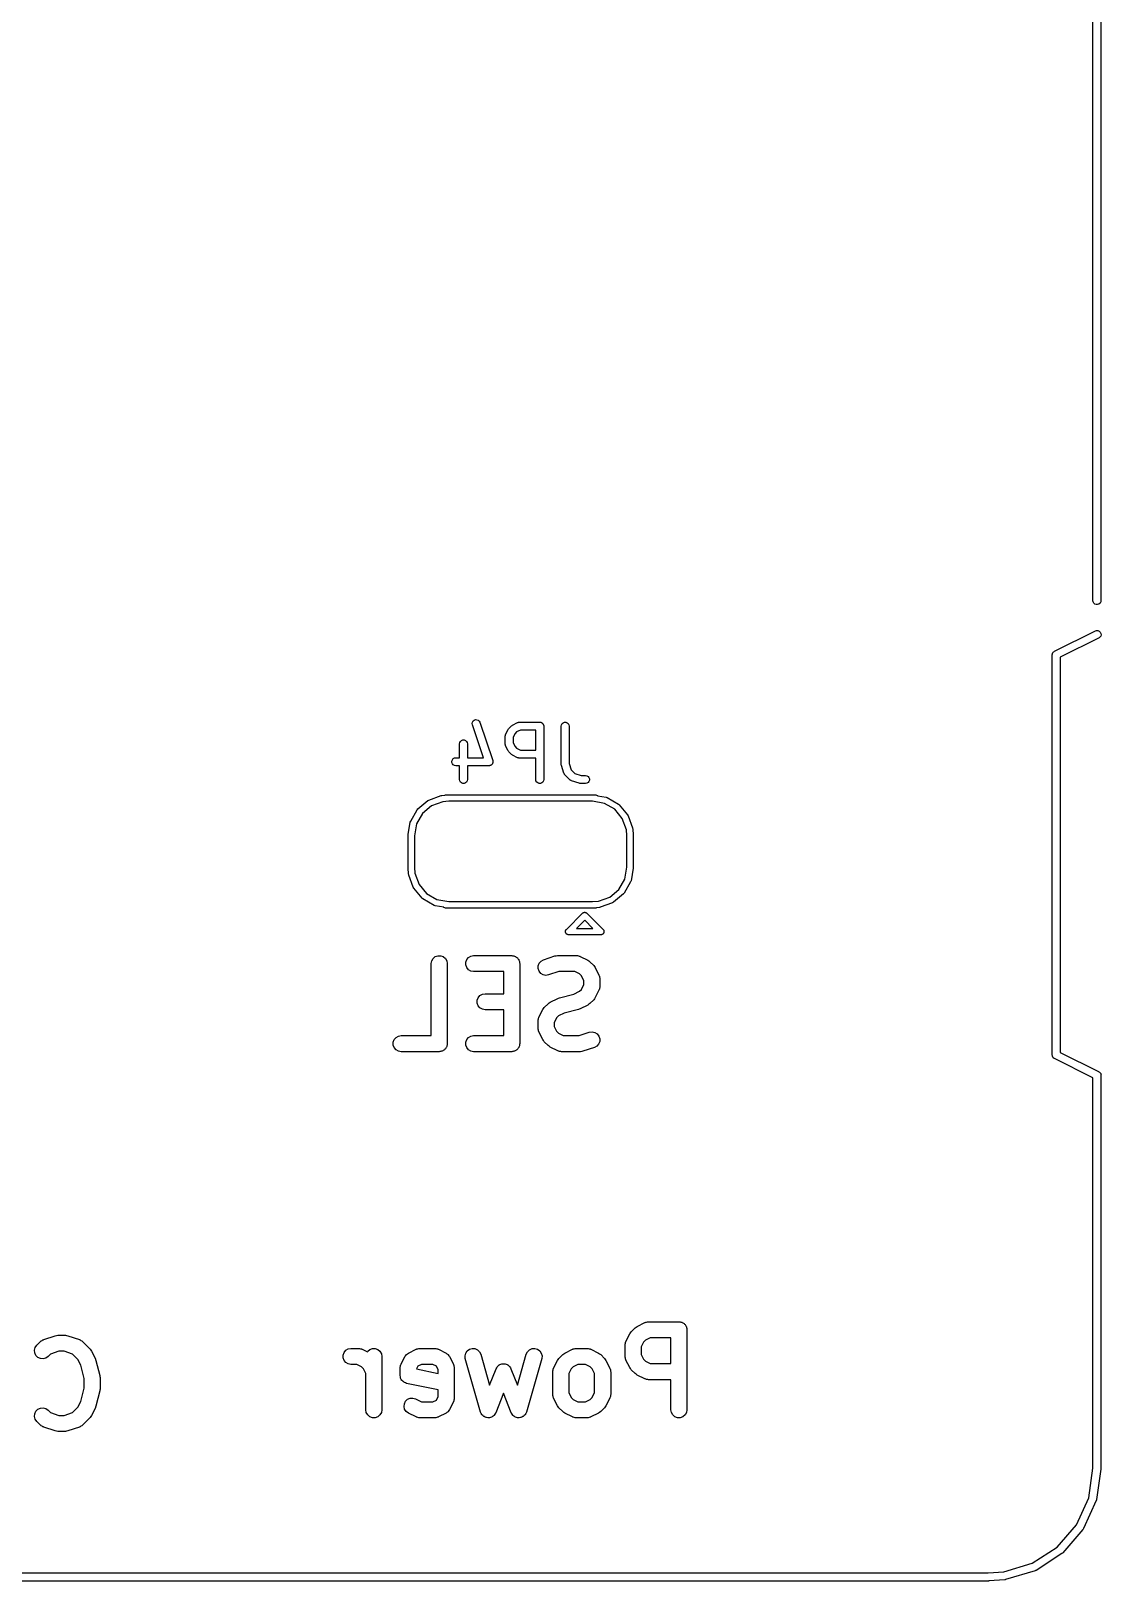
# Model space of a CAD drawing. Extents: x 51.7 to 143, y -96 to -37.9.
# Drawn here: x 122.91 to 142.95, y -95.96 to -66.93 of the extents above; entities that cross this region are included whole.
import ezdxf

# ---------------------------------------------------------------- set-up
doc = ezdxf.new("R2010")
doc.units = 0
doc.header["$MEASUREMENT"] = 0
doc.layers.add('BLACK', color=7, linetype='CONTINUOUS')

msp = doc.modelspace()

# ---------------------------------------------------------------- linework, layer by layer
at = {"layer": 'BLACK', "linetype": 'CONTINUOUS'}
for p, q in [((142.95, -56.0192), (142.95, -77.6036)), ((142.8, -77.6036), (142.8, -56.0611)), ((142.803, -77.623), (142.8, -77.6036)), ((142.817, -77.646), (142.803, -77.623)), ((142.837, -77.663), (142.817, -77.646)), ((142.862, -77.672), (142.837, -77.663)), ((142.888, -77.672), (142.862, -77.672)), ((142.913, -77.663), (142.888, -77.672)), ((142.933, -77.646), (142.913, -77.663)), ((142.947, -77.623), (142.933, -77.646)), ((142.95, -77.6036), (142.947, -77.623)), ((142.083, -78.544), (142.847, -78.162)), ((142.914, -78.2962), (142.188, -78.6594)), ((142.847, -78.162), (142.866, -78.1563)), ((142.866, -78.1563), (142.893, -78.1579)), ((142.893, -78.1579), (142.917, -78.1684)), ((142.93, -78.2844), (142.914, -78.2962)), ((142.917, -78.1684), (142.936, -78.1866)), ((142.945, -78.2623), (142.93, -78.2844)), ((142.936, -78.1866), (142.948, -78.2103)), ((142.951, -78.2366), (142.945, -78.2623)), ((142.948, -78.2103), (142.951, -78.2366)), ((142.037, -78.6084), (142.04, -78.5978)), ((142.038, -78.6173), (142.037, -78.6084)), ((142.038, -80.0034), (142.038, -78.6173)), ((142.04, -78.5978), (142.041, -78.587)), ((142.041, -78.587), (142.043, -78.585)), ((142.043, -78.5827), (142.049, -78.5736)), ((142.043, -78.585), (142.043, -78.5827)), ((142.049, -78.5736), (142.055, -78.564)), ((142.055, -78.564), (142.056, -78.5626)), ((142.056, -78.5626), (142.058, -78.5606)), ((142.058, -78.5606), (142.067, -78.5541)), ((142.067, -78.5541), (142.075, -78.547)), ((142.075, -78.547), (142.083, -78.544)), ((142.188, -78.6594), (142.188, -86.0596)), ((131.191, -79.851), (131.211, -79.8348)), ((131.211, -79.8348), (131.236, -79.8266)), ((131.236, -79.8266), (131.262, -79.8273)), ((131.262, -79.8273), (131.286, -79.8369)), ((131.172, -79.8987), (131.177, -79.8732)), ((131.176, -79.9245), (131.172, -79.8987)), ((131.381, -80.54), (131.176, -79.9245)), ((131.177, -79.8732), (131.191, -79.851)), ((131.286, -79.8369), (131.305, -79.8541)), ((131.305, -79.8541), (131.318, -79.877)), ((131.318, -79.877), (131.556, -80.5913)), ((131.791, -80.1303), (131.794, -80.1219)), ((131.794, -80.1219), (131.795, -80.1132)), ((131.795, -80.1132), (131.797, -80.1095)), ((131.797, -80.1095), (131.799, -80.1053)), ((131.799, -80.1053), (131.846, -80.0101)), ((131.846, -80.0101), (131.853, -80.0004)), ((131.853, -80.0004), (131.86, -79.9906)), ((131.86, -79.9906), (131.908, -79.943)), ((131.908, -79.943), (131.918, -79.9361)), ((131.918, -79.9361), (131.927, -79.9289)), ((131.927, -79.9289), (132.023, -79.8813)), ((131.975, -80.088), (131.941, -80.1566)), ((132.005, -80.0576), (131.975, -80.088)), ((132.074, -80.0234), (132.005, -80.0576)), ((132.023, -79.8813), (132.027, -79.8801)), ((132.027, -79.8801), (132.031, -79.8779)), ((132.031, -79.8779), (132.039, -79.8764)), ((132.039, -79.8764), (132.048, -79.8739)), ((132.048, -79.8739), (132.052, -79.8741)), ((132.052, -79.8741), (132.056, -79.8734)), ((132.056, -79.8734), (132.437, -79.8734)), ((132.362, -80.0234), (132.074, -80.0234)), ((132.362, -80.3972), (132.362, -80.0234)), ((132.437, -79.8734), (132.444, -79.8745)), ((132.444, -79.8745), (132.45, -79.8745)), ((132.45, -79.8745), (132.456, -79.8768)), ((132.456, -79.8768), (132.463, -79.8779)), ((132.463, -79.8779), (132.468, -79.8812)), ((132.468, -79.8812), (132.475, -79.8834)), ((132.475, -79.8834), (132.48, -79.8876)), ((132.48, -79.8876), (132.485, -79.8909)), ((132.485, -79.8909), (132.49, -79.896)), ((132.49, -79.896), (132.495, -79.9002)), ((132.495, -79.9002), (132.498, -79.9059)), ((132.498, -79.9059), (132.502, -79.9109)), ((132.502, -79.9109), (132.504, -79.917)), ((132.504, -79.917), (132.508, -79.9227)), ((132.508, -79.9227), (132.509, -79.9292)), ((132.509, -79.9292), (132.511, -79.9354)), ((132.511, -79.9354), (132.511, -79.9419)), ((132.511, -79.9419), (132.512, -79.9484)), ((132.512, -79.9484), (132.512, -80.9484)), ((132.838, -79.9484), (132.843, -79.9227)), ((132.838, -80.6627), (132.838, -79.9484)), ((132.843, -79.9227), (132.856, -79.9002)), ((132.856, -79.9002), (132.876, -79.8834)), ((132.876, -79.8834), (132.9, -79.8745)), ((132.9, -79.8745), (132.926, -79.8745)), ((132.926, -79.8745), (132.951, -79.8834)), ((132.951, -79.8834), (132.971, -79.9002)), ((132.971, -79.9002), (132.984, -79.9227)), ((132.984, -79.9227), (132.988, -79.9484)), ((132.988, -79.9484), (132.988, -80.6505)), ((142.038, -84.5754), (142.038, -80.0034)), ((142.038, -80.0034), (142.038, -80.0034)), ((130.934, -80.2817), (130.938, -80.2561)), ((130.934, -80.54), (130.934, -80.2817)), ((130.938, -80.2561), (130.951, -80.2335)), ((130.951, -80.2335), (130.971, -80.2168)), ((130.971, -80.2168), (130.996, -80.2079)), ((130.996, -80.2079), (131.022, -80.2079)), ((131.022, -80.2079), (131.046, -80.2168)), ((131.046, -80.2168), (131.066, -80.2335)), ((131.066, -80.2335), (131.079, -80.2561)), ((131.079, -80.2561), (131.084, -80.2817)), ((131.084, -80.2817), (131.084, -80.54)), ((131.791, -80.1346), (131.791, -80.1303)), ((131.791, -80.1389), (131.791, -80.1346)), ((131.791, -80.2817), (131.791, -80.1389)), ((131.791, -80.286), (131.791, -80.2817)), ((131.791, -80.2903), (131.791, -80.286)), ((131.794, -80.2987), (131.791, -80.2903)), ((131.795, -80.3074), (131.794, -80.2987)), ((131.797, -80.3111), (131.795, -80.3074)), ((131.799, -80.3153), (131.797, -80.3111)), ((131.846, -80.4105), (131.799, -80.3153)), ((131.853, -80.4202), (131.846, -80.4105)), ((131.941, -80.1566), (131.941, -80.264)), ((131.941, -80.264), (131.975, -80.3325)), ((131.975, -80.3325), (132.005, -80.3629)), ((132.005, -80.3629), (132.074, -80.3972)), ((132.074, -80.3972), (132.362, -80.3972)), ((130.792, -80.602), (130.801, -80.5775)), ((130.792, -80.6281), (130.792, -80.602)), ((130.801, -80.6525), (130.792, -80.6281)), ((130.801, -80.5775), (130.818, -80.5576)), ((130.818, -80.6725), (130.801, -80.6525)), ((130.818, -80.5576), (130.84, -80.5446)), ((130.84, -80.6855), (130.818, -80.6725)), ((130.84, -80.5446), (130.866, -80.54)), ((130.866, -80.69), (130.84, -80.6855)), ((130.866, -80.54), (130.934, -80.54)), ((130.934, -80.69), (130.866, -80.69)), ((130.934, -80.9484), (130.934, -80.69)), ((131.084, -80.54), (131.381, -80.54)), ((131.485, -80.69), (131.084, -80.69)), ((131.084, -80.69), (131.084, -80.9484)), ((131.49, -80.6891), (131.485, -80.69)), ((131.496, -80.6892), (131.49, -80.6891)), ((131.503, -80.6868), (131.496, -80.6892)), ((131.51, -80.6855), (131.503, -80.6868)), ((131.515, -80.6828), (131.51, -80.6855)), ((131.52, -80.681), (131.515, -80.6828)), ((131.526, -80.6763), (131.52, -80.681)), ((131.533, -80.6725), (131.526, -80.6763)), ((131.537, -80.6683), (131.533, -80.6725)), ((131.541, -80.6648), (131.537, -80.6683)), ((131.545, -80.6584), (131.541, -80.6648)), ((131.55, -80.6525), (131.545, -80.6584)), ((131.552, -80.6473), (131.55, -80.6525)), ((131.555, -80.6426), (131.552, -80.6473)), ((131.556, -80.6352), (131.555, -80.6426)), ((131.556, -80.5913), (131.557, -80.5968)), ((131.559, -80.6281), (131.556, -80.6352)), ((131.557, -80.5968), (131.559, -80.602)), ((131.559, -80.602), (131.559, -80.6096)), ((131.559, -80.6096), (131.56, -80.6171)), ((131.56, -80.6171), (131.559, -80.6225)), ((131.559, -80.6225), (131.559, -80.6281)), ((131.86, -80.43), (131.853, -80.4202)), ((131.908, -80.4776), (131.86, -80.43)), ((131.918, -80.4845), (131.908, -80.4776)), ((131.927, -80.4917), (131.918, -80.4845)), ((132.023, -80.5393), (131.927, -80.4917)), ((132.027, -80.5405), (132.023, -80.5393)), ((132.031, -80.5427), (132.027, -80.5405)), ((132.039, -80.5442), (132.031, -80.5427)), ((132.048, -80.5467), (132.039, -80.5442)), ((132.052, -80.5464), (132.048, -80.5467)), ((132.056, -80.5472), (132.052, -80.5464)), ((132.362, -80.5472), (132.056, -80.5472)), ((132.362, -80.9484), (132.362, -80.5472)), ((132.84, -80.6745), (132.838, -80.6627)), ((132.842, -80.6864), (132.84, -80.6745)), ((132.89, -80.8292), (132.842, -80.6864)), ((132.988, -80.6505), (133.027, -80.765)), ((130.938, -80.974), (130.934, -80.9484)), ((130.951, -80.9966), (130.938, -80.974)), ((130.971, -81.0133), (130.951, -80.9966)), ((131.066, -80.9966), (131.046, -81.0133)), ((131.079, -80.974), (131.066, -80.9966)), ((131.084, -80.9484), (131.079, -80.974)), ((132.367, -80.974), (132.362, -80.9484)), ((132.38, -80.9966), (132.367, -80.974)), ((132.4, -81.0133), (132.38, -80.9966)), ((132.495, -80.9966), (132.475, -81.0133)), ((132.508, -80.974), (132.495, -80.9966)), ((132.512, -80.9484), (132.508, -80.974)), ((132.892, -80.833), (132.89, -80.8292)), ((132.893, -80.8372), (132.892, -80.833)), ((132.898, -80.8444), (132.893, -80.8372)), ((132.902, -80.8521), (132.898, -80.8444)), ((132.905, -80.855), (132.902, -80.8521)), ((132.908, -80.8586), (132.905, -80.855)), ((133.003, -80.9538), (132.908, -80.8586)), ((133.007, -80.9563), (133.003, -80.9538)), ((133.01, -80.9595), (133.007, -80.9563)), ((133.017, -80.9637), (133.01, -80.9595)), ((133.024, -80.9687), (133.017, -80.9637)), ((133.029, -80.9699), (133.024, -80.9687)), ((133.027, -80.765), (133.097, -80.8352)), ((133.032, -80.9719), (133.029, -80.9699)), ((133.175, -81.0195), (133.032, -80.9719)), ((133.097, -80.8352), (133.211, -80.8734)), ((133.211, -80.8734), (133.294, -80.8734)), ((133.294, -80.8734), (133.32, -80.8779)), ((133.32, -80.8779), (133.342, -80.8909)), ((133.342, -80.8909), (133.359, -80.9109)), ((133.359, -80.9859), (133.342, -81.0058)), ((133.359, -80.9109), (133.368, -80.9354)), ((133.368, -80.9614), (133.359, -80.9859)), ((133.368, -80.9354), (133.368, -80.9614)), ((130.359, -81.3334), (130.588, -81.2503)), ((130.588, -81.2503), (130.596, -81.2489)), ((130.596, -81.2489), (130.603, -81.2469)), ((130.603, -81.2469), (130.653, -81.2425)), ((130.653, -81.2425), (130.659, -81.2387)), ((130.659, -81.2387), (130.675, -81.236)), ((130.675, -81.236), (133.485, -81.236)), ((130.996, -81.0222), (130.971, -81.0133)), ((131.022, -81.0222), (130.996, -81.0222)), ((131.046, -81.0133), (131.022, -81.0222)), ((132.424, -81.0222), (132.4, -81.0133)), ((132.45, -81.0222), (132.424, -81.0222)), ((132.475, -81.0133), (132.45, -81.0222)), ((133.187, -81.0213), (133.175, -81.0195)), ((133.199, -81.0234), (133.187, -81.0213)), ((133.294, -81.0234), (133.199, -81.0234)), ((133.32, -81.0189), (133.294, -81.0234)), ((133.342, -81.0058), (133.32, -81.0189)), ((133.485, -81.236), (133.501, -81.2387)), ((133.501, -81.2387), (133.519, -81.2493)), ((133.519, -81.2493), (133.521, -81.2511)), ((133.521, -81.2511), (133.68, -81.2791)), ((133.68, -81.2791), (133.699, -81.2863)), ((133.699, -81.2863), (133.699, -81.2863)), ((133.699, -81.2863), (133.91, -81.4078)), ((130.02, -81.7266), (130.142, -81.516)), ((130.142, -81.516), (130.155, -81.5001)), ((130.155, -81.5001), (130.341, -81.3438)), ((130.155, -81.5001), (130.155, -81.5001)), ((130.41, -81.4425), (130.24, -81.5852)), ((130.341, -81.3438), (130.359, -81.3334)), ((130.359, -81.3334), (130.359, -81.3334)), ((130.622, -81.3657), (130.41, -81.4425)), ((130.733, -81.356), (130.622, -81.3657)), ((133.425, -81.356), (130.733, -81.356)), ((133.649, -81.3955), (133.425, -81.356)), ((133.841, -81.5064), (133.649, -81.3955)), ((133.983, -81.6765), (133.841, -81.5064)), ((133.91, -81.4078), (133.926, -81.4212)), ((133.926, -81.4212), (134.082, -81.6074)), ((129.973, -81.9752), (130.013, -81.7462)), ((130.013, -81.7462), (130.02, -81.7266)), ((130.02, -81.7266), (130.02, -81.7266)), ((130.129, -81.7774), (130.09, -82.0012)), ((130.24, -81.5852), (130.129, -81.7774)), ((134.06, -81.8875), (133.983, -81.6765)), ((134.082, -81.6074), (134.093, -81.6255)), ((134.093, -81.6255), (134.093, -81.6255)), ((134.093, -81.6255), (134.176, -81.8539)), ((134.176, -81.8539), (134.177, -81.8616)), ((134.177, -81.8616), (134.179, -81.8692)), ((129.97, -81.9908), (129.973, -81.9752)), ((129.97, -82.6012), (129.97, -81.9908)), ((130.09, -82.0012), (130.09, -82.5934)), ((134.07, -81.9986), (134.06, -81.8875)), ((134.07, -82.5907), (134.07, -81.9986)), ((134.179, -81.8692), (134.19, -81.9882)), ((134.19, -81.9882), (134.19, -81.9908)), ((134.19, -81.9908), (134.19, -82.6012)), ((129.97, -82.6038), (129.97, -82.6012)), ((129.981, -82.7228), (129.97, -82.6038)), ((129.983, -82.7304), (129.981, -82.7228)), ((129.984, -82.7381), (129.983, -82.7304)), ((130.067, -82.9665), (129.984, -82.7381)), ((130.09, -82.5934), (130.1, -82.7045)), ((130.1, -82.7045), (130.177, -82.9155)), ((134.031, -82.8146), (134.07, -82.5907)), ((134.189, -82.6064), (134.147, -82.8458)), ((134.19, -82.6012), (134.189, -82.6064)), ((130.078, -82.9846), (130.067, -82.9665)), ((130.067, -82.9665), (130.067, -82.9665)), ((130.234, -83.1708), (130.078, -82.9846)), ((130.177, -82.9155), (130.319, -83.0856)), ((133.75, -83.1495), (133.92, -83.0068)), ((133.92, -83.0068), (134.031, -82.8146)), ((134.14, -82.8654), (134.018, -83.0759)), ((134.143, -82.8571), (134.14, -82.8654)), ((134.14, -82.8654), (134.14, -82.8654)), ((134.147, -82.8458), (134.143, -82.8571)), ((134.147, -82.8458), (134.147, -82.8458)), ((130.241, -83.1769), (130.234, -83.1708)), ((130.234, -83.1708), (130.234, -83.1708)), ((130.25, -83.1842), (130.241, -83.1769)), ((130.461, -83.3057), (130.25, -83.1842)), ((130.25, -83.1842), (130.25, -83.1842)), ((130.319, -83.0856), (130.511, -83.1965)), ((130.469, -83.3088), (130.461, -83.3057)), ((130.461, -83.3057), (130.461, -83.3057)), ((130.48, -83.3129), (130.469, -83.3088)), ((130.639, -83.3409), (130.48, -83.3129)), ((130.48, -83.3129), (130.48, -83.3129)), ((130.511, -83.1965), (130.735, -83.236)), ((130.735, -83.236), (133.427, -83.236)), ((133.427, -83.236), (133.538, -83.2263)), ((133.538, -83.2263), (133.75, -83.1495)), ((133.801, -83.2586), (133.572, -83.3417)), ((133.819, -83.2482), (133.801, -83.2586)), ((133.801, -83.2586), (133.801, -83.2586)), ((134.005, -83.0919), (133.819, -83.2482)), ((134.011, -83.0846), (134.005, -83.0919)), ((134.005, -83.0919), (134.005, -83.0919)), ((134.018, -83.076), (134.011, -83.0846)), ((134.018, -83.0759), (134.018, -83.076)), ((130.641, -83.3427), (130.639, -83.3409)), ((130.659, -83.3533), (130.641, -83.3427)), ((130.675, -83.356), (130.659, -83.3533)), ((133.485, -83.356), (130.675, -83.356)), ((132.943, -83.748), (133.241, -83.4499)), ((133.28, -83.5809), (133.125, -83.736)), ((133.241, -83.4499), (133.245, -83.4461)), ((133.241, -83.4499), (133.241, -83.4499)), ((133.245, -83.4461), (133.25, -83.4438)), ((133.25, -83.4438), (133.254, -83.4408)), ((133.254, -83.4408), (133.259, -83.4394)), ((133.259, -83.4394), (133.264, -83.4372)), ((133.264, -83.4372), (133.27, -83.4367)), ((133.27, -83.4367), (133.275, -83.4353)), ((133.275, -83.4353), (133.28, -83.4358)), ((133.28, -83.4358), (133.285, -83.4353)), ((133.435, -83.736), (133.28, -83.5809)), ((133.285, -83.4353), (133.29, -83.4367)), ((133.29, -83.4367), (133.296, -83.4372)), ((133.296, -83.4372), (133.301, -83.4394)), ((133.301, -83.4394), (133.306, -83.4408)), ((133.306, -83.4408), (133.31, -83.4438)), ((133.31, -83.4438), (133.315, -83.4461)), ((133.315, -83.4461), (133.319, -83.4499)), ((133.319, -83.4499), (133.319, -83.4499)), ((133.319, -83.4499), (133.617, -83.748)), ((133.501, -83.3533), (133.485, -83.356)), ((133.507, -83.3495), (133.501, -83.3533)), ((133.557, -83.3451), (133.507, -83.3495)), ((133.564, -83.3431), (133.557, -83.3451)), ((133.572, -83.3417), (133.564, -83.3431)), ((132.919, -83.7907), (132.92, -83.7881)), ((132.92, -83.7986), (132.919, -83.7907)), ((132.92, -83.7854), (132.923, -83.7779)), ((132.92, -83.7881), (132.92, -83.7854)), ((132.92, -83.8066), (132.92, -83.7986)), ((132.921, -83.8091), (132.92, -83.8066)), ((132.921, -83.8118), (132.921, -83.8091)), ((132.925, -83.819), (132.921, -83.8118)), ((132.923, -83.7779), (132.925, -83.7703)), ((132.925, -83.7703), (132.926, -83.7681)), ((132.927, -83.8265), (132.925, -83.819)), ((132.926, -83.7681), (132.927, -83.7655)), ((132.927, -83.7655), (132.932, -83.7594)), ((132.929, -83.8285), (132.927, -83.8265)), ((132.93, -83.8309), (132.929, -83.8285)), ((132.936, -83.8366), (132.93, -83.8309)), ((132.932, -83.7594), (132.934, -83.7573)), ((132.934, -83.7573), (132.936, -83.7554)), ((132.936, -83.7554), (132.941, -83.7493)), ((132.941, -83.8427), (132.936, -83.8366)), ((132.941, -83.7493), (132.943, -83.748)), ((132.943, -83.844), (132.941, -83.8427)), ((132.945, -83.8459), (132.943, -83.844)), ((132.952, -83.8493), (132.945, -83.8459)), ((132.959, -83.8533), (132.952, -83.8493)), ((132.962, -83.8537), (132.959, -83.8533)), ((132.964, -83.8548), (132.962, -83.8537)), ((132.972, -83.8555), (132.964, -83.8548)), ((132.975, -83.856), (132.972, -83.8555)), ((132.977, -83.856), (132.975, -83.856)), ((132.985, -83.8567), (132.977, -83.856)), ((132.988, -83.856), (132.985, -83.8567)), ((133.572, -83.856), (132.988, -83.856)), ((133.125, -83.736), (133.435, -83.736)), ((133.575, -83.8567), (133.572, -83.856)), ((133.583, -83.856), (133.575, -83.8567)), ((133.585, -83.856), (133.583, -83.856)), ((133.588, -83.8555), (133.585, -83.856)), ((133.596, -83.8548), (133.588, -83.8555)), ((133.598, -83.8537), (133.596, -83.8548)), ((133.601, -83.8533), (133.598, -83.8537)), ((133.608, -83.8493), (133.601, -83.8533)), ((133.615, -83.8459), (133.608, -83.8493)), ((133.617, -83.844), (133.615, -83.8459)), ((133.617, -83.748), (133.619, -83.7493)), ((133.619, -83.8427), (133.617, -83.844)), ((133.619, -83.7493), (133.624, -83.7554)), ((133.624, -83.8366), (133.619, -83.8427)), ((133.624, -83.7554), (133.626, -83.7573)), ((133.63, -83.8309), (133.624, -83.8366)), ((133.626, -83.7573), (133.628, -83.7594)), ((133.628, -83.7594), (133.633, -83.7655)), ((133.631, -83.8285), (133.63, -83.8309)), ((133.633, -83.8265), (133.631, -83.8285)), ((133.633, -83.7655), (133.634, -83.7681)), ((133.635, -83.819), (133.633, -83.8265)), ((133.634, -83.7681), (133.635, -83.7703)), ((133.635, -83.7703), (133.637, -83.7779)), ((133.639, -83.8118), (133.635, -83.819)), ((133.637, -83.7779), (133.64, -83.7854)), ((133.64, -83.8066), (133.639, -83.8091)), ((133.639, -83.8091), (133.639, -83.8118)), ((133.64, -83.7854), (133.64, -83.7881)), ((133.64, -83.7881), (133.641, -83.7907)), ((133.641, -83.7907), (133.64, -83.7986)), ((133.64, -83.7986), (133.64, -83.8066)), ((130.406, -84.3956), (130.415, -84.3443)), ((130.406, -85.7456), (130.406, -84.3956)), ((130.415, -84.3443), (130.441, -84.2992)), ((130.441, -84.2992), (130.481, -84.2657)), ((130.481, -84.2657), (130.53, -84.2478)), ((130.53, -84.2478), (130.582, -84.2478)), ((130.582, -84.2478), (130.631, -84.2657)), ((130.631, -84.2657), (130.671, -84.2992)), ((130.671, -84.2992), (130.697, -84.3443)), ((130.697, -84.3443), (130.706, -84.3956)), ((130.706, -84.3956), (130.706, -85.8956)), ((131.051, -84.3695), (131.069, -84.3206)), ((131.051, -84.4216), (131.051, -84.3695)), ((131.069, -84.4706), (131.051, -84.4216)), ((131.069, -84.3206), (131.103, -84.2807)), ((131.103, -84.5105), (131.069, -84.4706)), ((131.103, -84.2807), (131.148, -84.2546)), ((131.148, -84.2546), (131.199, -84.2456)), ((131.199, -84.2456), (131.913, -84.2456)), ((131.913, -84.2456), (131.926, -84.2478)), ((131.926, -84.2478), (131.939, -84.2478)), ((131.939, -84.2478), (131.952, -84.2523)), ((131.952, -84.2523), (131.965, -84.2546)), ((131.965, -84.2546), (131.976, -84.2612)), ((131.976, -84.2612), (131.988, -84.2657)), ((131.988, -84.2657), (131.998, -84.2741)), ((131.998, -84.2741), (132.01, -84.2807)), ((132.01, -84.2807), (132.018, -84.2907)), ((132.018, -84.2907), (132.028, -84.2992)), ((132.028, -84.2992), (132.035, -84.3105)), ((132.035, -84.3105), (132.043, -84.3206)), ((132.043, -84.3206), (132.048, -84.3329)), ((132.048, -84.3329), (132.054, -84.3443)), ((132.054, -84.3443), (132.057, -84.3572)), ((132.057, -84.3572), (132.061, -84.3695)), ((132.061, -84.3695), (132.061, -84.3826)), ((132.061, -84.3826), (132.063, -84.3956)), ((132.063, -84.3956), (132.063, -85.8956)), ((132.408, -84.489), (132.409, -84.4369)), ((132.409, -84.4369), (132.428, -84.3885)), ((132.428, -84.3885), (132.463, -84.3495)), ((132.463, -84.3495), (132.509, -84.3247)), ((132.509, -84.3247), (132.723, -84.2533)), ((132.723, -84.2533), (132.747, -84.2497)), ((132.747, -84.2497), (132.77, -84.2456)), ((132.77, -84.2456), (133.128, -84.2456)), ((133.128, -84.2456), (133.136, -84.2471)), ((133.136, -84.2471), (133.145, -84.2466)), ((133.145, -84.2466), (133.162, -84.2516)), ((133.162, -84.2516), (133.179, -84.2546)), ((133.179, -84.2546), (133.186, -84.2589)), ((133.186, -84.2589), (133.195, -84.2614)), ((133.195, -84.2614), (133.338, -84.3328)), ((133.338, -84.3328), (133.357, -84.3471)), ((133.357, -84.3471), (133.376, -84.3609)), ((133.376, -84.3609), (133.448, -84.4324)), ((133.448, -84.4324), (133.462, -84.452)), ((133.462, -84.452), (133.476, -84.4713)), ((133.476, -84.4713), (133.547, -84.6142)), ((131.148, -84.5365), (131.103, -84.5105)), ((131.199, -84.5456), (131.148, -84.5365)), ((131.763, -84.5456), (131.199, -84.5456)), ((131.763, -84.9599), (131.763, -84.5456)), ((132.424, -84.5384), (132.408, -84.489)), ((132.457, -84.5792), (132.424, -84.5384)), ((132.501, -84.6065), (132.457, -84.5792)), ((132.552, -84.6169), (132.501, -84.6065)), ((132.604, -84.6093), (132.552, -84.6169)), ((132.795, -84.5456), (132.604, -84.6093)), ((133.092, -84.5456), (132.795, -84.5456)), ((133.182, -84.5903), (133.092, -84.5456)), ((133.219, -84.6273), (133.182, -84.5903)), ((133.263, -84.7167), (133.219, -84.6273)), ((133.263, -84.7887), (133.263, -84.7167)), ((133.547, -84.6142), (133.55, -84.6225)), ((133.55, -84.6225), (133.554, -84.63)), ((133.554, -84.63), (133.557, -84.6473)), ((133.557, -84.6473), (133.562, -84.6641)), ((133.562, -84.6641), (133.562, -84.6728)), ((133.562, -84.6728), (133.563, -84.6813)), ((133.563, -84.6813), (133.563, -84.8241)), ((142.038, -86.1017), (142.038, -84.5754)), ((142.038, -84.5754), (142.038, -84.5754)), ((131.266, -85.0838), (131.283, -85.0349)), ((131.283, -85.0349), (131.317, -84.995)), ((131.317, -84.995), (131.362, -84.9689)), ((131.362, -84.9689), (131.413, -84.9599)), ((131.413, -84.9599), (131.763, -84.9599)), ((132.632, -85.1185), (132.775, -85.0471)), ((132.775, -85.0471), (132.79, -85.0424)), ((132.79, -85.0424), (132.805, -85.0358)), ((132.805, -85.0358), (133.075, -84.9683)), ((133.075, -84.9683), (133.182, -84.9151)), ((133.182, -84.9151), (133.219, -84.8781)), ((133.219, -84.8781), (133.263, -84.7887)), ((133.462, -85.0534), (133.448, -85.0731)), ((133.476, -85.0341), (133.462, -85.0534)), ((133.547, -84.8912), (133.476, -85.0341)), ((133.55, -84.8829), (133.547, -84.8912)), ((133.554, -84.8754), (133.55, -84.8829)), ((133.557, -84.8581), (133.554, -84.8754)), ((133.562, -84.8413), (133.557, -84.8581)), ((133.563, -84.8241), (133.562, -84.8327)), ((133.562, -84.8327), (133.562, -84.8413)), ((131.266, -85.1359), (131.266, -85.0838)), ((131.283, -85.1849), (131.266, -85.1359)), ((131.317, -85.2248), (131.283, -85.1849)), ((131.362, -85.2508), (131.317, -85.2248)), ((131.413, -85.2599), (131.362, -85.2508)), ((131.763, -85.2599), (131.413, -85.2599)), ((131.763, -85.7456), (131.763, -85.2599)), ((132.422, -85.3999), (132.493, -85.2571)), ((132.493, -85.2571), (132.508, -85.2378)), ((132.508, -85.2378), (132.522, -85.2181)), ((132.522, -85.2181), (132.593, -85.1466)), ((132.593, -85.1466), (132.613, -85.1329)), ((132.613, -85.1329), (132.632, -85.1185)), ((132.894, -85.3228), (132.788, -85.376)), ((133.164, -85.2554), (132.894, -85.3228)), ((133.179, -85.2487), (133.164, -85.2554)), ((133.195, -85.244), (133.179, -85.2487)), ((133.338, -85.1726), (133.195, -85.244)), ((133.357, -85.1583), (133.338, -85.1726)), ((133.376, -85.1445), (133.357, -85.1583)), ((133.448, -85.0731), (133.376, -85.1445)), ((132.406, -85.467), (132.408, -85.4585)), ((132.406, -85.6099), (132.406, -85.467)), ((132.408, -85.6184), (132.406, -85.6099)), ((132.407, -85.4498), (132.412, -85.433)), ((132.408, -85.4585), (132.407, -85.4498)), ((132.407, -85.627), (132.408, -85.6184)), ((132.412, -85.6439), (132.407, -85.627)), ((132.412, -85.433), (132.415, -85.4157)), ((132.415, -85.4157), (132.42, -85.4082)), ((132.42, -85.4082), (132.422, -85.3999)), ((132.751, -85.413), (132.706, -85.5024)), ((132.706, -85.5024), (132.706, -85.5744)), ((132.706, -85.5744), (132.751, -85.6639)), ((132.788, -85.376), (132.751, -85.413)), ((129.694, -85.8695), (129.712, -85.8206)), ((129.694, -85.9216), (129.694, -85.8695)), ((129.712, -85.9706), (129.694, -85.9216)), ((129.712, -85.8206), (129.745, -85.7807)), ((129.745, -85.7807), (129.791, -85.7546)), ((129.791, -85.7546), (129.842, -85.7456)), ((129.842, -85.7456), (130.406, -85.7456)), ((130.704, -85.9216), (130.699, -85.9339)), ((130.706, -85.8956), (130.704, -85.9085)), ((130.704, -85.9085), (130.704, -85.9216)), ((131.051, -85.8695), (131.069, -85.8206)), ((131.051, -85.9216), (131.051, -85.8695)), ((131.069, -85.9706), (131.051, -85.9216)), ((131.069, -85.8206), (131.103, -85.7807)), ((131.103, -85.7807), (131.148, -85.7546)), ((131.148, -85.7546), (131.199, -85.7456)), ((131.199, -85.7456), (131.763, -85.7456)), ((132.061, -85.9216), (132.057, -85.9339)), ((132.063, -85.8956), (132.061, -85.9085)), ((132.061, -85.9085), (132.061, -85.9216)), ((132.415, -85.6612), (132.412, -85.6439)), ((132.42, -85.6687), (132.415, -85.6612)), ((132.422, -85.6769), (132.42, -85.6687)), ((132.493, -85.8198), (132.422, -85.6769)), ((132.508, -85.8391), (132.493, -85.8198)), ((132.522, -85.8588), (132.508, -85.8391)), ((132.593, -85.9302), (132.522, -85.8588)), ((132.613, -85.944), (132.593, -85.9302)), ((132.751, -85.6639), (132.788, -85.7009)), ((132.788, -85.7009), (132.877, -85.7456)), ((132.877, -85.7456), (133.175, -85.7456)), ((133.175, -85.7456), (133.366, -85.6818)), ((133.366, -85.6818), (133.417, -85.6742)), ((133.417, -85.6742), (133.468, -85.6846)), ((133.468, -85.6846), (133.513, -85.7119)), ((133.541, -85.9027), (133.507, -85.9416)), ((133.513, -85.7119), (133.545, -85.7527)), ((133.56, -85.8542), (133.541, -85.9027)), ((133.545, -85.7527), (133.562, -85.8021)), ((133.562, -85.8021), (133.56, -85.8542)), ((129.745, -86.0105), (129.712, -85.9706)), ((129.791, -86.0365), (129.745, -86.0105)), ((129.842, -86.0456), (129.791, -86.0365)), ((130.556, -86.0456), (129.842, -86.0456)), ((130.569, -86.0433), (130.556, -86.0456)), ((130.582, -86.0433), (130.569, -86.0433)), ((130.595, -86.0388), (130.582, -86.0433)), ((130.607, -86.0365), (130.595, -86.0388)), ((130.619, -86.03), (130.607, -86.0365)), ((130.631, -86.0255), (130.619, -86.03)), ((130.641, -86.017), (130.631, -86.0255)), ((130.653, -86.0105), (130.641, -86.017)), ((130.661, -86.0004), (130.653, -86.0105)), ((130.671, -85.992), (130.661, -86.0004)), ((130.678, -85.9806), (130.671, -85.992)), ((130.686, -85.9706), (130.678, -85.9806)), ((130.691, -85.9582), (130.686, -85.9706)), ((130.697, -85.9469), (130.691, -85.9582)), ((130.699, -85.9339), (130.697, -85.9469)), ((131.103, -86.0105), (131.069, -85.9706)), ((131.148, -86.0365), (131.103, -86.0105)), ((131.199, -86.0456), (131.148, -86.0365)), ((131.913, -86.0456), (131.199, -86.0456)), ((131.926, -86.0433), (131.913, -86.0456)), ((131.939, -86.0433), (131.926, -86.0433)), ((131.952, -86.0388), (131.939, -86.0433)), ((131.965, -86.0365), (131.952, -86.0388)), ((131.976, -86.03), (131.965, -86.0365)), ((131.988, -86.0255), (131.976, -86.03)), ((131.998, -86.017), (131.988, -86.0255)), ((132.01, -86.0105), (131.998, -86.017)), ((132.018, -86.0004), (132.01, -86.0105)), ((132.028, -85.992), (132.018, -86.0004)), ((132.035, -85.9806), (132.028, -85.992)), ((132.043, -85.9706), (132.035, -85.9806)), ((132.048, -85.9582), (132.043, -85.9706)), ((132.054, -85.9469), (132.048, -85.9582)), ((132.057, -85.9339), (132.054, -85.9469)), ((132.632, -85.9583), (132.613, -85.944)), ((132.775, -86.0297), (132.632, -85.9583)), ((132.783, -86.0322), (132.775, -86.0297)), ((132.791, -86.0365), (132.783, -86.0322)), ((132.808, -86.0396), (132.791, -86.0365)), ((132.825, -86.0446), (132.808, -86.0396)), ((132.833, -86.0441), (132.825, -86.0446)), ((132.842, -86.0456), (132.833, -86.0441)), ((133.199, -86.0456), (132.842, -86.0456)), ((133.223, -86.0414), (133.199, -86.0456)), ((133.246, -86.0379), (133.223, -86.0414)), ((133.461, -85.9664), (133.246, -86.0379)), ((133.507, -85.9416), (133.461, -85.9664)), ((142.037, -86.1106), (142.038, -86.1017)), ((142.04, -86.1212), (142.037, -86.1106)), ((142.041, -86.132), (142.04, -86.1212)), ((142.043, -86.134), (142.041, -86.132)), ((142.043, -86.1363), (142.043, -86.134)), ((142.049, -86.1454), (142.043, -86.1363)), ((142.055, -86.155), (142.049, -86.1454)), ((142.056, -86.1564), (142.055, -86.155)), ((142.058, -86.1584), (142.056, -86.1564)), ((142.067, -86.1649), (142.058, -86.1584)), ((142.075, -86.172), (142.067, -86.1649)), ((142.083, -86.175), (142.075, -86.172)), ((142.8, -86.5334), (142.083, -86.175)), ((142.188, -86.0596), (142.905, -86.418)), ((142.905, -86.418), (142.913, -86.421)), ((142.913, -86.421), (142.921, -86.4281)), ((142.921, -86.4281), (142.93, -86.4346)), ((142.93, -86.4346), (142.932, -86.4366)), ((142.932, -86.4366), (142.933, -86.438)), ((142.933, -86.438), (142.939, -86.4476)), ((142.939, -86.4476), (142.945, -86.4567)), ((142.945, -86.4567), (142.945, -86.459)), ((142.945, -86.459), (142.947, -86.461)), ((142.947, -86.461), (142.948, -86.4718)), ((142.948, -86.4718), (142.951, -86.4824)), ((142.951, -86.4824), (142.95, -86.4913)), ((142.95, -86.4913), (142.95, -93.8596)), ((142.8, -93.8477), (142.8, -86.5334)), ((134.263, -91.1908), (134.406, -91.1194)), ((134.406, -91.1194), (134.414, -91.1169)), ((134.414, -91.1169), (134.422, -91.1126)), ((134.422, -91.1126), (134.439, -91.1096)), ((134.439, -91.1096), (134.456, -91.1046)), ((134.456, -91.1046), (134.464, -91.1051)), ((134.464, -91.1051), (134.473, -91.1036)), ((134.473, -91.1036), (135.044, -91.1036)), ((135.044, -91.1036), (135.057, -91.1058)), ((135.057, -91.1058), (135.07, -91.1058)), ((135.07, -91.1058), (135.083, -91.1103)), ((135.083, -91.1103), (135.096, -91.1126)), ((135.096, -91.1126), (135.107, -91.1192)), ((135.107, -91.1192), (135.119, -91.1237)), ((135.119, -91.1237), (135.129, -91.1321)), ((135.129, -91.1321), (135.141, -91.1387)), ((135.141, -91.1387), (135.149, -91.1487)), ((135.149, -91.1487), (135.159, -91.1572)), ((135.159, -91.1572), (135.166, -91.1685)), ((123.116, -91.4531), (123.13, -91.4431)), ((123.13, -91.4431), (123.139, -91.4408)), ((123.139, -91.4408), (123.146, -91.4367)), ((123.146, -91.4367), (123.361, -91.3653)), ((123.361, -91.3653), (123.384, -91.3617)), ((123.384, -91.3617), (123.408, -91.3576)), ((123.408, -91.3576), (123.551, -91.3576)), ((123.551, -91.3576), (123.575, -91.3617)), ((123.575, -91.3617), (123.598, -91.3653)), ((123.598, -91.3653), (123.813, -91.4367)), ((123.813, -91.4367), (123.82, -91.4408)), ((123.82, -91.4408), (123.829, -91.4431)), ((123.829, -91.4431), (123.843, -91.4531)), ((134.053, -91.4722), (134.124, -91.3293)), ((134.124, -91.3293), (134.139, -91.3101)), ((134.139, -91.3101), (134.153, -91.2904)), ((134.153, -91.2904), (134.224, -91.2189)), ((134.224, -91.2189), (134.244, -91.2051)), ((134.244, -91.2051), (134.263, -91.1908)), ((134.419, -91.4483), (134.382, -91.4853)), ((134.508, -91.4036), (134.419, -91.4483)), ((134.894, -91.4036), (134.508, -91.4036)), ((134.894, -91.8893), (134.894, -91.4036)), ((135.166, -91.1685), (135.174, -91.1786)), ((135.174, -91.1786), (135.179, -91.1909)), ((135.179, -91.1909), (135.185, -91.2023)), ((135.185, -91.2023), (135.188, -91.2152)), ((135.188, -91.2152), (135.192, -91.2275)), ((135.192, -91.2275), (135.192, -91.2406)), ((135.192, -91.2406), (135.194, -91.2536)), ((135.194, -91.2536), (135.194, -92.7536)), ((122.973, -91.6374), (122.986, -91.587)), ((122.978, -91.6893), (122.973, -91.6374)), ((123, -91.7365), (122.978, -91.6893)), ((122.986, -91.587), (123.016, -91.5444)), ((123.036, -91.7733), (123, -91.7365)), ((123.016, -91.5444), (123.088, -91.4729)), ((123.088, -91.4729), (123.095, -91.468)), ((123.095, -91.468), (123.101, -91.4615)), ((123.101, -91.4615), (123.116, -91.4531)), ((123.275, -91.7101), (123.228, -91.7565)), ((123.432, -91.6576), (123.275, -91.7101)), ((123.527, -91.6576), (123.432, -91.6576)), ((123.684, -91.7101), (123.527, -91.6576)), ((123.785, -91.8107), (123.684, -91.7101)), ((123.843, -91.4531), (123.859, -91.4615)), ((123.859, -91.4615), (123.864, -91.468)), ((123.864, -91.468), (123.871, -91.4729)), ((123.871, -91.4729), (124.014, -91.6158)), ((124.014, -91.6158), (124.028, -91.6355)), ((124.028, -91.6355), (124.042, -91.6548)), ((124.042, -91.6548), (124.114, -91.7976)), ((128.754, -91.7275), (128.772, -91.6786)), ((128.754, -91.7796), (128.754, -91.7275)), ((128.772, -91.6786), (128.805, -91.6387)), ((128.805, -91.6387), (128.85, -91.6126)), ((128.85, -91.6126), (128.901, -91.6036)), ((128.901, -91.6036), (129.044, -91.6036)), ((129.044, -91.6036), (129.053, -91.6051)), ((129.053, -91.6051), (129.061, -91.6046)), ((129.061, -91.6046), (129.078, -91.6096)), ((129.078, -91.6096), (129.096, -91.6126)), ((129.096, -91.6126), (129.103, -91.6169)), ((129.103, -91.6169), (129.111, -91.6194)), ((129.111, -91.6194), (129.209, -91.6681)), ((129.209, -91.6681), (129.215, -91.6572)), ((129.215, -91.6572), (129.255, -91.6237)), ((129.255, -91.6237), (129.304, -91.6058)), ((129.304, -91.6058), (129.356, -91.6058)), ((129.356, -91.6058), (129.405, -91.6237)), ((129.405, -91.6237), (129.445, -91.6572)), ((129.445, -91.6572), (129.471, -91.7023)), ((129.471, -91.7023), (129.48, -91.7536)), ((129.923, -91.7402), (129.935, -91.7219)), ((129.935, -91.7219), (129.939, -91.7194)), ((129.939, -91.7194), (129.941, -91.7161)), ((129.941, -91.7161), (129.96, -91.7039)), ((129.96, -91.7039), (129.977, -91.6908)), ((129.977, -91.6908), (130.12, -91.6194)), ((130.12, -91.6194), (130.128, -91.6169)), ((130.128, -91.6169), (130.136, -91.6126)), ((130.136, -91.6126), (130.153, -91.6096)), ((130.153, -91.6096), (130.17, -91.6046)), ((130.17, -91.6046), (130.179, -91.6051)), ((130.179, -91.6051), (130.187, -91.6036)), ((130.187, -91.6036), (130.473, -91.6036)), ((130.473, -91.6036), (130.481, -91.6051)), ((130.481, -91.6051), (130.49, -91.6046)), ((130.49, -91.6046), (130.507, -91.6096)), ((130.507, -91.6096), (130.524, -91.6126)), ((130.524, -91.6126), (130.532, -91.6169)), ((130.532, -91.6169), (130.54, -91.6194)), ((130.54, -91.6194), (130.683, -91.6908)), ((130.683, -91.6908), (130.7, -91.7039)), ((130.7, -91.7039), (130.719, -91.7161)), ((130.719, -91.7161), (130.721, -91.7194)), ((130.721, -91.7194), (130.725, -91.7219)), ((130.725, -91.7219), (130.737, -91.7402)), ((131.038, -91.743), (131.05, -91.6924)), ((131.05, -91.6924), (131.079, -91.6493)), ((131.079, -91.6493), (131.122, -91.6187)), ((131.122, -91.6187), (131.172, -91.6044)), ((131.172, -91.6044), (131.224, -91.6081)), ((131.224, -91.6081), (131.271, -91.6293)), ((131.271, -91.6293), (131.309, -91.6655)), ((131.309, -91.6655), (131.331, -91.7124)), ((131.331, -91.7124), (131.497, -92.2905)), ((132.021, -92.2905), (132.186, -91.7124)), ((132.186, -91.7124), (132.209, -91.6655)), ((132.209, -91.6655), (132.246, -91.6293)), ((132.246, -91.6293), (132.294, -91.6081)), ((132.294, -91.6081), (132.346, -91.6044)), ((132.346, -91.6044), (132.396, -91.6187)), ((132.396, -91.6187), (132.438, -91.6493)), ((132.438, -91.6493), (132.467, -91.6924)), ((132.467, -91.6924), (132.48, -91.743)), ((132.795, -91.7904), (132.867, -91.7189)), ((132.867, -91.7189), (132.886, -91.7051)), ((132.886, -91.7051), (132.906, -91.6908)), ((132.906, -91.6908), (133.049, -91.6194)), ((133.049, -91.6194), (133.057, -91.6169)), ((133.057, -91.6169), (133.064, -91.6126)), ((133.064, -91.6126), (133.082, -91.6096)), ((133.082, -91.6096), (133.099, -91.6046)), ((133.099, -91.6046), (133.107, -91.6051)), ((133.107, -91.6051), (133.116, -91.6036)), ((133.116, -91.6036), (133.33, -91.6036)), ((133.33, -91.6036), (133.339, -91.6051)), ((133.339, -91.6051), (133.347, -91.6046)), ((133.347, -91.6046), (133.364, -91.6096)), ((133.364, -91.6096), (133.381, -91.6126)), ((133.381, -91.6126), (133.389, -91.6169)), ((133.389, -91.6169), (133.397, -91.6194)), ((133.397, -91.6194), (133.54, -91.6908)), ((133.54, -91.6908), (133.559, -91.7051)), ((133.559, -91.7051), (133.579, -91.7189)), ((133.579, -91.7189), (133.65, -91.7904)), ((134.037, -91.5393), (134.039, -91.5308)), ((134.037, -91.7536), (134.037, -91.5393)), ((134.038, -91.5221), (134.043, -91.5053)), ((134.039, -91.5308), (134.038, -91.5221)), ((134.043, -91.5053), (134.046, -91.488)), ((134.046, -91.488), (134.051, -91.4805)), ((134.051, -91.4805), (134.053, -91.4722)), ((134.382, -91.4853), (134.337, -91.5747)), ((134.337, -91.5747), (134.337, -91.7182)), ((134.337, -91.7182), (134.382, -91.8076)), ((123.084, -91.7953), (123.036, -91.7733)), ((123.136, -91.7999), (123.084, -91.7953)), ((123.186, -91.7864), (123.136, -91.7999)), ((123.228, -91.7565), (123.186, -91.7864)), ((123.838, -91.9171), (123.785, -91.8107)), ((123.901, -92.1689), (123.838, -91.9171)), ((124.114, -91.7976), (124.118, -91.8134)), ((124.118, -91.8134), (124.125, -91.8283)), ((124.125, -91.8283), (124.197, -92.114)), ((128.772, -91.8286), (128.754, -91.7796)), ((128.805, -91.8685), (128.772, -91.8286)), ((128.85, -91.8945), (128.805, -91.8685)), ((128.901, -91.9036), (128.85, -91.8945)), ((129.009, -91.9036), (128.901, -91.9036)), ((129.098, -91.9483), (129.009, -91.9036)), ((129.135, -91.9853), (129.098, -91.9483)), ((129.18, -92.0747), (129.135, -91.9853)), ((129.48, -91.7536), (129.48, -92.7536)), ((129.823, -91.9679), (129.824, -91.9593)), ((129.823, -92.1107), (129.823, -91.9679)), ((129.824, -91.9507), (129.829, -91.9339)), ((129.824, -91.9593), (129.824, -91.9507)), ((129.829, -91.9339), (129.832, -91.9166)), ((129.832, -91.9166), (129.836, -91.9091)), ((129.836, -91.9091), (129.839, -91.9008)), ((129.839, -91.9008), (129.91, -91.7579)), ((129.91, -91.7579), (129.923, -91.7402)), ((130.156, -91.9368), (130.13, -91.9892)), ((130.13, -91.9892), (130.537, -92.0706)), ((130.223, -91.9036), (130.156, -91.9368)), ((130.437, -91.9036), (130.223, -91.9036)), ((130.504, -91.9368), (130.437, -91.9036)), ((130.537, -92.0033), (130.504, -91.9368)), ((130.537, -92.0706), (130.537, -92.0033)), ((130.737, -91.7402), (130.75, -91.7579)), ((130.75, -91.7579), (130.821, -91.9008)), ((130.821, -91.9008), (130.824, -91.9091)), ((130.824, -91.9091), (130.828, -91.9166)), ((130.828, -91.9166), (130.831, -91.9339)), ((130.831, -91.9339), (130.836, -91.9507)), ((130.836, -91.9507), (130.836, -91.9593)), ((130.836, -91.9593), (130.837, -91.9679)), ((130.837, -91.9679), (130.837, -92.5393)), ((131.043, -91.7948), (131.038, -91.743)), ((131.329, -92.7948), (131.043, -91.7948)), ((131.497, -92.2905), (131.619, -91.9836)), ((131.619, -91.9836), (131.631, -91.9654)), ((131.631, -91.9654), (131.641, -91.9465)), ((131.641, -91.9465), (131.644, -91.9433)), ((131.644, -91.9433), (131.647, -91.9393)), ((131.647, -91.9393), (131.664, -91.9261)), ((131.664, -91.9261), (131.68, -91.9118)), ((131.68, -91.9118), (131.684, -91.91)), ((131.684, -91.91), (131.688, -91.9071)), ((131.688, -91.9071), (131.708, -91.9004)), ((131.708, -91.9004), (131.728, -91.8925)), ((131.728, -91.8925), (131.733, -91.8923)), ((131.733, -91.8923), (131.737, -91.8908)), ((131.737, -91.8908), (131.759, -91.8915)), ((131.759, -91.8915), (131.78, -91.8908)), ((131.78, -91.8908), (131.784, -91.8923)), ((131.784, -91.8923), (131.789, -91.8925)), ((131.789, -91.8925), (131.809, -91.9004)), ((131.809, -91.9004), (131.829, -91.9071)), ((131.829, -91.9071), (131.833, -91.91)), ((131.833, -91.91), (131.838, -91.9118)), ((131.838, -91.9118), (131.854, -91.9261)), ((131.854, -91.9261), (131.87, -91.9393)), ((131.87, -91.9393), (131.873, -91.9434)), ((131.873, -91.9434), (131.876, -91.9465)), ((131.876, -91.9465), (131.887, -91.9654)), ((131.887, -91.9654), (131.898, -91.9836)), ((131.898, -91.9836), (132.021, -92.2905)), ((132.474, -91.7948), (132.189, -92.7948)), ((132.48, -91.743), (132.474, -91.7948)), ((132.681, -92.0221), (132.686, -92.0053)), ((132.682, -92.0308), (132.681, -92.0221)), ((132.686, -92.0053), (132.689, -91.988)), ((132.689, -91.988), (132.693, -91.9805)), ((132.693, -91.9805), (132.696, -91.9722)), ((132.696, -91.9722), (132.767, -91.8293)), ((132.767, -91.8293), (132.782, -91.81)), ((132.782, -91.81), (132.795, -91.7904)), ((133.025, -91.9853), (132.98, -92.0747)), ((133.062, -91.9483), (133.025, -91.9853)), ((133.151, -91.9036), (133.062, -91.9483)), ((133.295, -91.9036), (133.151, -91.9036)), ((133.384, -91.9483), (133.295, -91.9036)), ((133.421, -91.9853), (133.384, -91.9483)), ((133.466, -92.0747), (133.421, -91.9853)), ((133.65, -91.7904), (133.664, -91.81)), ((133.664, -91.81), (133.678, -91.8293)), ((133.678, -91.8293), (133.75, -91.9722)), ((133.75, -91.9722), (133.752, -91.9805)), ((133.752, -91.9805), (133.757, -91.988)), ((133.757, -91.988), (133.76, -92.0053)), ((133.76, -92.0053), (133.765, -92.0221)), ((133.765, -92.0221), (133.764, -92.0308)), ((134.039, -91.7621), (134.037, -91.7536)), ((134.038, -91.7707), (134.039, -91.7621)), ((134.043, -91.7876), (134.038, -91.7707)), ((134.046, -91.8049), (134.043, -91.7876)), ((134.051, -91.8124), (134.046, -91.8049)), ((134.053, -91.8207), (134.051, -91.8124)), ((134.124, -91.9635), (134.053, -91.8207)), ((134.139, -91.9828), (134.124, -91.9635)), ((134.153, -92.0025), (134.139, -91.9828)), ((134.224, -92.0739), (134.153, -92.0025)), ((134.382, -91.8076), (134.419, -91.8446)), ((134.419, -91.8446), (134.508, -91.8893)), ((134.508, -91.8893), (134.894, -91.8893)), ((123.901, -92.3462), (123.901, -92.1689)), ((124.197, -92.114), (124.198, -92.1324)), ((124.198, -92.1324), (124.201, -92.1504)), ((124.201, -92.1504), (124.201, -92.3647)), ((129.18, -92.7536), (129.18, -92.0747)), ((129.827, -92.1347), (129.823, -92.1107)), ((129.831, -92.1588), (129.827, -92.1347)), ((129.832, -92.1603), (129.831, -92.1588)), ((129.832, -92.162), (129.832, -92.1603)), ((129.844, -92.1831), (129.832, -92.162)), ((129.856, -92.2045), (129.844, -92.1831)), ((129.857, -92.2056), (129.856, -92.2045)), ((129.858, -92.2071), (129.857, -92.2056)), ((129.877, -92.2228), (129.858, -92.2071)), ((129.895, -92.2389), (129.877, -92.2228)), ((129.897, -92.2395), (129.895, -92.2389)), ((129.898, -92.2406), (129.897, -92.2395)), ((129.921, -92.249), (129.898, -92.2406)), ((129.943, -92.2578), (129.921, -92.249)), ((130.537, -92.3765), (129.943, -92.2578)), ((132.68, -92.0393), (132.682, -92.0308)), ((132.68, -92.4679), (132.68, -92.0393)), ((132.98, -92.0747), (132.98, -92.4324)), ((133.466, -92.4324), (133.466, -92.0747)), ((133.764, -92.0308), (133.766, -92.0393)), ((133.766, -92.0393), (133.766, -92.4679)), ((134.244, -92.0877), (134.224, -92.0739)), ((134.263, -92.102), (134.244, -92.0877)), ((134.406, -92.1734), (134.263, -92.102)), ((134.414, -92.1759), (134.406, -92.1734)), ((134.422, -92.1802), (134.414, -92.1759)), ((134.439, -92.1833), (134.422, -92.1802)), ((134.456, -92.1883), (134.439, -92.1833)), ((134.464, -92.1878), (134.456, -92.1883)), ((134.473, -92.1893), (134.464, -92.1878)), ((134.894, -92.1893), (134.473, -92.1893)), ((134.894, -92.7536), (134.894, -92.1893)), ((123.785, -92.7044), (123.838, -92.5981)), ((123.838, -92.5981), (123.901, -92.3462)), ((124.197, -92.4011), (124.125, -92.6868)), ((124.198, -92.3828), (124.197, -92.4011)), ((124.201, -92.3647), (124.198, -92.3828)), ((129.901, -92.6394), (129.924, -92.5928)), ((129.924, -92.5928), (129.962, -92.557)), ((129.962, -92.557), (130.009, -92.5362)), ((130.009, -92.5362), (130.061, -92.5331)), ((130.061, -92.5331), (130.111, -92.548)), ((130.111, -92.548), (130.223, -92.6036)), ((130.223, -92.6036), (130.437, -92.6036)), ((130.437, -92.6036), (130.504, -92.5703)), ((130.504, -92.5703), (130.537, -92.5039)), ((130.537, -92.5039), (130.537, -92.3765)), ((130.821, -92.6064), (130.75, -92.7492)), ((130.824, -92.5981), (130.821, -92.6064)), ((130.828, -92.5906), (130.824, -92.5981)), ((130.831, -92.5733), (130.828, -92.5906)), ((130.836, -92.5564), (130.831, -92.5733)), ((130.837, -92.5393), (130.836, -92.5478)), ((130.836, -92.5478), (130.836, -92.5564)), ((131.759, -92.4432), (131.612, -92.8093)), ((131.905, -92.8093), (131.759, -92.4432)), ((132.682, -92.4764), (132.68, -92.4679)), ((132.681, -92.485), (132.682, -92.4764)), ((132.686, -92.5019), (132.681, -92.485)), ((132.689, -92.5192), (132.686, -92.5019)), ((132.693, -92.5266), (132.689, -92.5192)), ((132.696, -92.5349), (132.693, -92.5266)), ((132.767, -92.6778), (132.696, -92.5349)), ((132.98, -92.4324), (133.025, -92.5219)), ((133.025, -92.5219), (133.062, -92.5589)), ((133.062, -92.5589), (133.151, -92.6036)), ((133.151, -92.6036), (133.295, -92.6036)), ((133.295, -92.6036), (133.384, -92.5589)), ((133.384, -92.5589), (133.421, -92.5219)), ((133.421, -92.5219), (133.466, -92.4324)), ((133.75, -92.5349), (133.678, -92.6778)), ((133.752, -92.5266), (133.75, -92.5349)), ((133.757, -92.5192), (133.752, -92.5266)), ((133.76, -92.5018), (133.757, -92.5192)), ((133.765, -92.485), (133.76, -92.5018)), ((133.766, -92.4679), (133.764, -92.4764)), ((133.764, -92.4764), (133.765, -92.485)), ((122.973, -92.8778), (122.978, -92.8259)), ((122.986, -92.9281), (122.973, -92.8778)), ((122.978, -92.8259), (123, -92.7787)), ((123, -92.7787), (123.036, -92.7418)), ((123.036, -92.7418), (123.084, -92.7198)), ((123.084, -92.7198), (123.136, -92.7153)), ((123.136, -92.7153), (123.186, -92.7288)), ((123.186, -92.7288), (123.228, -92.7586)), ((123.228, -92.7586), (123.275, -92.805)), ((123.275, -92.805), (123.432, -92.8576)), ((123.432, -92.8576), (123.527, -92.8576)), ((123.527, -92.8576), (123.684, -92.805)), ((123.684, -92.805), (123.785, -92.7044)), ((124.014, -92.8994), (123.871, -93.0422)), ((124.028, -92.8797), (124.014, -92.8994)), ((124.042, -92.8604), (124.028, -92.8797)), ((124.114, -92.7175), (124.042, -92.8604)), ((124.118, -92.7018), (124.114, -92.7175)), ((124.125, -92.6868), (124.118, -92.7018)), ((129.189, -92.8049), (129.18, -92.7536)), ((129.215, -92.85), (129.189, -92.8049)), ((129.255, -92.8835), (129.215, -92.85)), ((129.304, -92.9013), (129.255, -92.8835)), ((129.405, -92.8835), (129.356, -92.9013)), ((129.445, -92.85), (129.405, -92.8835)), ((129.471, -92.8049), (129.445, -92.85)), ((129.48, -92.7536), (129.471, -92.8049)), ((129.895, -92.6911), (129.901, -92.6394)), ((129.907, -92.7418), (129.895, -92.6911)), ((129.935, -92.7853), (129.907, -92.7418)), ((129.977, -92.8163), (129.935, -92.7853)), ((130.12, -92.8877), (129.977, -92.8163)), ((130.128, -92.8902), (130.12, -92.8877)), ((130.136, -92.8945), (130.128, -92.8902)), ((130.153, -92.8976), (130.136, -92.8945)), ((130.17, -92.9026), (130.153, -92.8976)), ((130.507, -92.8976), (130.49, -92.9026)), ((130.524, -92.8945), (130.507, -92.8976)), ((130.532, -92.8902), (130.524, -92.8945)), ((130.54, -92.8877), (130.532, -92.8902)), ((130.683, -92.8163), (130.54, -92.8877)), ((130.7, -92.8032), (130.683, -92.8163)), ((130.719, -92.7911), (130.7, -92.8032)), ((130.721, -92.7877), (130.719, -92.7911)), ((130.725, -92.7853), (130.721, -92.7877)), ((130.737, -92.7669), (130.725, -92.7853)), ((130.75, -92.7492), (130.737, -92.7669)), ((131.33, -92.7975), (131.329, -92.7948)), ((131.33, -92.8004), (131.33, -92.7975)), ((131.341, -92.8208), (131.33, -92.8004)), ((131.351, -92.8416), (131.341, -92.8208)), ((131.354, -92.8437), (131.351, -92.8416)), ((131.355, -92.8463), (131.354, -92.8437)), ((131.372, -92.8618), (131.355, -92.8463)), ((131.389, -92.8778), (131.372, -92.8618)), ((131.392, -92.8791), (131.389, -92.8778)), ((131.394, -92.8811), (131.392, -92.8791)), ((131.415, -92.8896), (131.394, -92.8811)), ((131.436, -92.8991), (131.415, -92.8896)), ((131.439, -92.8993), (131.436, -92.8991)), ((131.442, -92.9004), (131.439, -92.8993)), ((131.465, -92.9011), (131.442, -92.9004)), ((131.488, -92.9028), (131.465, -92.9011)), ((131.516, -92.8948), (131.494, -92.902)), ((131.538, -92.8885), (131.516, -92.8948)), ((131.541, -92.8867), (131.538, -92.8885)), ((131.544, -92.8858), (131.541, -92.8867)), ((131.562, -92.8715), (131.544, -92.8858)), ((131.581, -92.8579), (131.562, -92.8715)), ((131.582, -92.8554), (131.581, -92.8579)), ((131.585, -92.8536), (131.582, -92.8554)), ((131.597, -92.8339), (131.585, -92.8536)), ((131.61, -92.8147), (131.597, -92.8339)), ((131.611, -92.8118), (131.61, -92.8147)), ((131.612, -92.8093), (131.611, -92.8118)), ((131.907, -92.8118), (131.905, -92.8093)), ((131.907, -92.8147), (131.907, -92.8118)), ((131.92, -92.8339), (131.907, -92.8147)), ((131.932, -92.8536), (131.92, -92.8339)), ((131.935, -92.8554), (131.932, -92.8536)), ((131.936, -92.8579), (131.935, -92.8554)), ((131.955, -92.8715), (131.936, -92.8579)), ((131.973, -92.8858), (131.955, -92.8715)), ((131.976, -92.8867), (131.973, -92.8858)), ((131.979, -92.8885), (131.976, -92.8867)), ((132.001, -92.8948), (131.979, -92.8885)), ((132.023, -92.902), (132.001, -92.8948)), ((132.052, -92.9011), (132.029, -92.9028)), ((132.075, -92.9004), (132.052, -92.9011)), ((132.078, -92.8993), (132.075, -92.9004)), ((132.081, -92.8991), (132.078, -92.8993)), ((132.102, -92.8896), (132.081, -92.8991)), ((132.123, -92.8811), (132.102, -92.8896)), ((132.126, -92.8791), (132.123, -92.8811)), ((132.128, -92.8778), (132.126, -92.8791)), ((132.145, -92.8617), (132.128, -92.8778)), ((132.162, -92.8463), (132.145, -92.8617)), ((132.164, -92.8437), (132.162, -92.8463)), ((132.166, -92.8416), (132.164, -92.8437)), ((132.176, -92.8208), (132.166, -92.8416)), ((132.187, -92.8004), (132.176, -92.8208)), ((132.189, -92.7948), (132.187, -92.7975)), ((132.187, -92.7975), (132.187, -92.8004)), ((132.782, -92.6971), (132.767, -92.6778)), ((132.795, -92.7168), (132.782, -92.6971)), ((132.867, -92.7882), (132.795, -92.7168)), ((132.886, -92.802), (132.867, -92.7882)), ((132.906, -92.8163), (132.886, -92.802)), ((133.049, -92.8877), (132.906, -92.8163)), ((133.057, -92.8902), (133.049, -92.8877)), ((133.064, -92.8945), (133.057, -92.8902)), ((133.082, -92.8976), (133.064, -92.8945)), ((133.099, -92.9026), (133.082, -92.8976)), ((133.364, -92.8976), (133.347, -92.9026)), ((133.381, -92.8945), (133.364, -92.8976)), ((133.389, -92.8902), (133.381, -92.8945)), ((133.397, -92.8877), (133.389, -92.8902)), ((133.54, -92.8163), (133.397, -92.8877)), ((133.559, -92.802), (133.54, -92.8163)), ((133.579, -92.7882), (133.559, -92.802)), ((133.65, -92.7168), (133.579, -92.7882)), ((133.664, -92.6971), (133.65, -92.7168)), ((133.678, -92.6778), (133.664, -92.6971)), ((134.903, -92.8049), (134.894, -92.7536)), ((134.929, -92.85), (134.903, -92.8049)), ((134.969, -92.8835), (134.929, -92.85)), ((135.018, -92.9013), (134.969, -92.8835)), ((135.119, -92.8835), (135.07, -92.9013)), ((135.159, -92.85), (135.119, -92.8835)), ((135.185, -92.8049), (135.159, -92.85)), ((135.194, -92.7536), (135.185, -92.8049)), ((123.016, -92.9708), (122.986, -92.9281)), ((123.088, -93.0422), (123.016, -92.9708)), ((123.095, -93.0472), (123.088, -93.0422)), ((123.101, -93.0536), (123.095, -93.0472)), ((123.116, -93.062), (123.101, -93.0536)), ((123.13, -93.0721), (123.116, -93.062)), ((123.139, -93.0743), (123.13, -93.0721)), ((123.146, -93.0784), (123.139, -93.0743)), ((123.361, -93.1499), (123.146, -93.0784)), ((123.384, -93.1534), (123.361, -93.1499)), ((123.408, -93.1576), (123.384, -93.1534)), ((123.551, -93.1576), (123.408, -93.1576)), ((123.575, -93.1534), (123.551, -93.1576)), ((123.598, -93.1499), (123.575, -93.1534)), ((123.813, -93.0784), (123.598, -93.1499)), ((123.82, -93.0743), (123.813, -93.0784)), ((123.829, -93.0721), (123.82, -93.0743)), ((123.843, -93.062), (123.829, -93.0721)), ((123.859, -93.0536), (123.843, -93.062)), ((123.864, -93.0472), (123.859, -93.0536)), ((123.871, -93.0422), (123.864, -93.0472)), ((129.356, -92.9013), (129.304, -92.9013)), ((130.179, -92.9021), (130.17, -92.9026)), ((130.187, -92.9036), (130.179, -92.9021)), ((130.473, -92.9036), (130.187, -92.9036)), ((130.481, -92.9021), (130.473, -92.9036)), ((130.49, -92.9026), (130.481, -92.9021)), ((131.491, -92.9019), (131.488, -92.9028)), ((131.494, -92.902), (131.491, -92.9019)), ((132.026, -92.9019), (132.023, -92.902)), ((132.029, -92.9028), (132.026, -92.9019)), ((133.107, -92.9021), (133.099, -92.9026)), ((133.116, -92.9036), (133.107, -92.9021)), ((133.33, -92.9036), (133.116, -92.9036)), ((133.339, -92.9021), (133.33, -92.9036)), ((133.347, -92.9026), (133.339, -92.9021)), ((135.07, -92.9013), (135.018, -92.9013)), ((142.721, -94.4021), (142.8, -93.8477)), ((142.949, -93.8648), (142.868, -94.4339)), ((142.95, -93.8596), (142.949, -93.8648)), ((142.491, -94.907), (142.721, -94.4021)), ((142.862, -94.4544), (142.623, -94.9788)), ((142.864, -94.4446), (142.862, -94.4544)), ((142.867, -94.4349), (142.864, -94.4446)), ((142.868, -94.4339), (142.867, -94.4349)), ((142.129, -95.3271), (142.491, -94.907)), ((142.612, -94.9967), (142.236, -95.4332)), ((142.617, -94.9882), (142.612, -94.9967)), ((142.623, -94.9797), (142.617, -94.9882)), ((142.623, -94.9788), (142.623, -94.9797)), ((141.664, -95.6288), (142.129, -95.3271)), ((142.22, -95.4472), (141.736, -95.7605)), ((142.227, -95.4405), (142.22, -95.4472)), ((142.235, -95.4339), (142.227, -95.4405)), ((142.236, -95.4332), (142.235, -95.4339)), ((140.84, -95.81), (141.13, -95.7885)), ((141.13, -95.7885), (141.664, -95.6288)), ((141.717, -95.7695), (141.165, -95.9345)), ((141.726, -95.7652), (141.717, -95.7695)), ((141.735, -95.761), (141.726, -95.7652)), ((141.736, -95.7605), (141.735, -95.761)), ((140.85, -95.96), (53.8414, -95.96)), ((53.8533, -95.81), (140.84, -95.81)), ((140.852, -95.9595), (140.85, -95.96)), ((141.149, -95.9375), (140.852, -95.9595)), ((141.156, -95.9358), (141.149, -95.9375)), ((141.164, -95.9348), (141.156, -95.9358)), ((141.165, -95.9345), (141.164, -95.9348))]:
    msp.add_line(p, q, dxfattribs=at)

doc.saveas('drawing.dxf')
